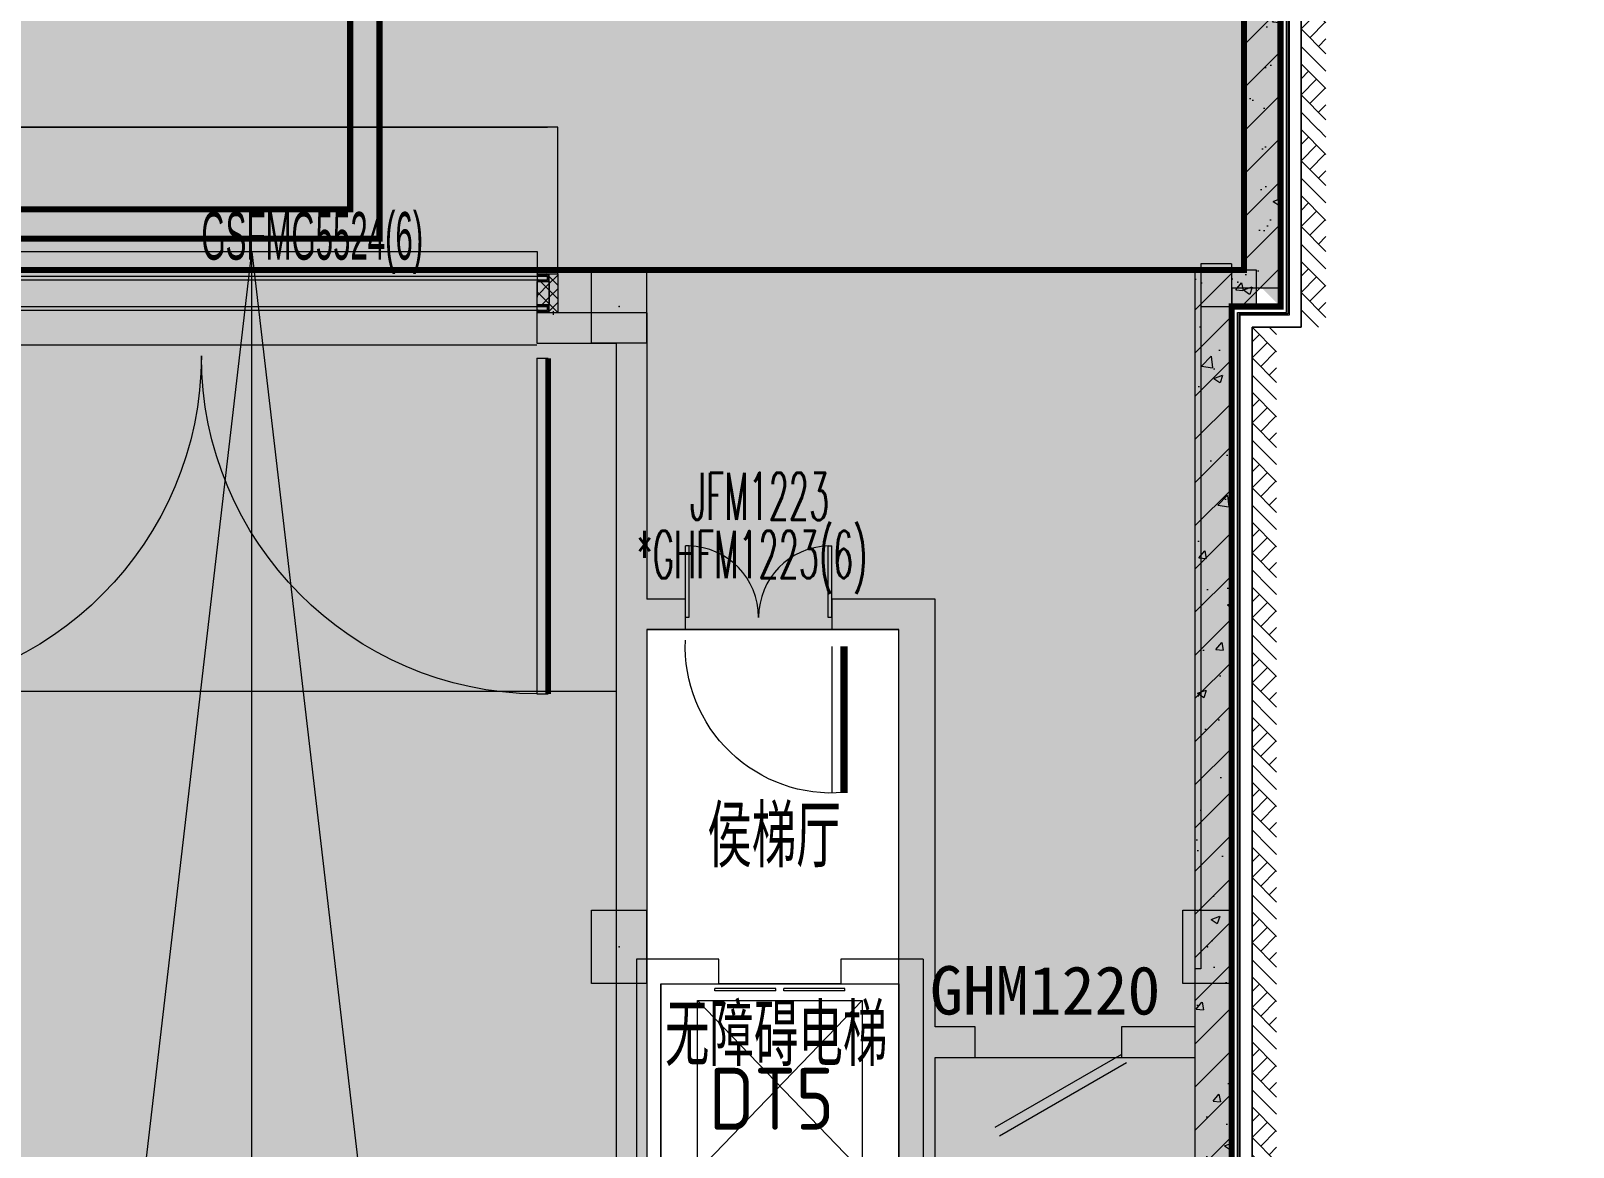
# Model space of a CAD drawing. Extents: x -264757 to 86229, y 4049843 to 4347093.
# Drawn here: x -31994 to -19357, y 4168074 to 4177216 of the extents above; entities that cross this region are included whole.
import ezdxf
from ezdxf.enums import TextEntityAlignment as Align

# ---------------------------------------------------------------- set-up
doc = ezdxf.new("R2010")
doc.units = 0
doc.header["$LTSCALE"] = 1000
doc.header["$MEASUREMENT"] = 0
doc.linetypes.add('DASH', pattern=[0.35, 0.25, -0.1])
doc.layers.add('AX-01DK-PB01$0$AX-03CK-02-PB01$0$AX-03CK-02-PB01$0$PUB_HATCH', color=8, linetype='Continuous')
for name, color, linetype, plot in [('AX-01DK-PB01$0$AX-03CK-02-PB01$0$AX-03CK-02-PB01$0$WINDOW_TEXT', 8, 'Continuous', False), ('AX-01DK-PB01$0$AX-03CK-02-PB01$0$AX-03CK-02-PB01$0$人防$0$WINDOW_TEXT', 8, 'Continuous', False), ('AX-01DK-PB01$0$AX-03CK-02-PB01$0$人防$0$人防$0$WINDOW_TEXT', 8, 'Continuous', False)]:
    doc.layers.add(name, color=color, linetype=linetype, plot=plot)
doc.layers.add('无关图层', color=8, linetype='Continuous', lineweight=0)
doc.layers.add('车位归属楼栋范围线', color=7, linetype='Continuous', true_color=0x19e6c7)
doc.styles.add('AX-01DK-PB01$0$AX-01DK-PB01$0$AX-01DK-PB01$0$AX-001DK-01-PB01-02$0$Standard', font='gbenor.shx', dxfattribs={"bigfont": 'gbcbig.shx'})
doc.styles.add('AX-01DK-PB01$0$AX-03CK-02-PB01$0$AX-03CK-02-PB01$0$_TCH_DIM_T3', font='SIMPLEX', dxfattribs={"width": 0.705882, "bigfont": 'GBCBIG'})
doc.styles.add('AX-01DK-PB01$0$AX-03CK-02-PB01$0$人防$0$人防$0$_TCH_WINDOW', font='$ GAD E', dxfattribs={"width": 0.7, "bigfont": '$ GAD C'})
doc.styles.add('AX-01DK-PB01$1$AX-001DK-01-PB01-02$0$Standard', font='gbenor.shx', dxfattribs={"bigfont": 'gbcbig.shx'})
doc.styles.get("Standard").update_dxf_attribs({"font": 'gbenor.shx', "bigfont": 'gbcbig.shx'})
doc.styles.add('宋体', font='')
doc.styles.get('宋体').set_extended_font_data('SimSun')
pattern_1 = [(45, (-345.37, -29.125), (-56.12660076, 56.12660076), []), (135, (-345.37, -29.125), (-56.12660076, -56.12660076), [])]

# ---------------------------------------------------------------- blocks, each defined once
blk = doc.blocks.new('AX-01DK-PB01-RFTC')
at = {"layer": '无关图层'}
h = blk.add_hatch(color=251, dxfattribs=at)
h.dxf.hatch_style = 1
h.paths.add_polyline_path([(19773, -61220), (19773, -62171), (18423, -62170), (18423, -70471), (12324, -70471), (12323, -62170), (7773, -62170), (7777, -120370), (8177, -120370), (8177, -120315), (14323, -119683), (14322, -126122), (25972, -126122), (25972, -124922), (26822, -124926), (26822, -122452), (33923, -122452), (33923, -124922), (34773, -124922), (34773, -126122), (41373, -126125), (41373, -124372), (41823, -124372), (41823, -122152), (41447, -122152), (41447, -120270), (48923, -120270), (48923, -123125), (49323, -123125), (49323, -124675), (51824, -124674), (51824, -124055), (54717, -124055), (54717, -125871), (56816, -125871), (56816, -116250), (55967, -116250), (55967, -111420), (63072, -111420), (63072, -103570), (62080, -103570), (62073, -94584), (64569, -94584), (64573, -65385), (66999, -65385), (67002, -52470), (67402, -52470), (67397, -31965), (65807, -31965), (65807, -26418), (68456, -26418), (68457, -17070), (67422, -17070), (67422, -13843), (60301, -13843), (60302, -3770), (55750, -3770), (55750, -12070), (49652, -12070), (49649, -9275), (45355, -9275), (45349, -3821), (40751, -3820), (40750, -12070), (34663, -12070), (34649, -3820), (25757, -3820), (25757, -12071), (19650, -12071), (19650, -3820), (10752, -3820), (10751, -12072), (4662, -12071), (4661, -3769), (4150, -3770), (100, -3769), (100, -23171), (-701, -23171), (-701, -29550), (100, -29550), (11250, -29550), (11250, -32020), (12100, -32020), (12100, -32970), (10750, -32970), (10754, -41272), (4647, -41271), (4650, -32970), (1953, -32970), (1953, -34670), (100, -34670), (100, -57801), (9743, -57801), (9743, -57272), (13567, -57272), (13567, -56751), (15417, -56751), (15416, -58750), (18923, -58750), (18923, -61220)])
h.paths.add_polyline_path([(41812, -58753), (48919, -58753), (48919, -61220), (49773, -61220), (49773, -62170), (48419, -62173), (48426, -70475), (42319, -70475), (42324, -67872), (39323, -67876), (39323, -62423), (41812, -62423)], flags=16)
h.paths.add_polyline_path([(33923, -58751), (33923, -61220), (34773, -61220), (34773, -62170), (33423, -62171), (33430, -70475), (27323, -70475), (27323, -62171), (26373, -62170), (26373, -60670), (26815, -60670), (26823, -58751), (31623, -58751), (31623, -58751)], flags=16)
h.paths.add_polyline_path([(40754, -41272), (34647, -41271), (34650, -32970), (33700, -32970), (33700, -31470), (34142, -31470), (34150, -29551), (38951, -29551), (38950, -29550), (41250, -29550), (41250, -32020), (42100, -32020), (42100, -32970), (40750, -32970)], flags=16)
h.paths.add_polyline_path([(49647, -41270), (49655, -38470), (45349, -38475), (45349, -33220), (49142, -33220), (49142, -29550), (56249, -29550), (56250, -32020), (57100, -32020), (57100, -32970), (55749, -32970), (55754, -41271)], flags=16)
h.paths.add_polyline_path([(25764, -41272), (19657, -41271), (19657, -32970), (19150, -32970), (19150, -29550), (26257, -29550), (26250, -32020), (27100, -32020), (27100, -32970), (25757, -32970)], flags=16)
h.paths.add_polyline_path([(41812, -87950), (48919, -87950), (48919, -90420), (49773, -90420), (49773, -91370), (48419, -91370), (48428, -99684), (41519, -99659), (41519, -97070), (39326, -97074), (39319, -91620), (41822, -91620)], flags=16)
h.paths.add_polyline_path([(33925, -87950), (33923, -90420), (34773, -90420), (34773, -91370), (33425, -91370), (33428, -99683), (26519, -99658), (26523, -95371), (27330, -95371), (27324, -91371), (26373, -91370), (26373, -89870), (26823, -89870), (26823, -87951), (31623, -87951), (31623, -87951)], flags=16)
h.paths.add_polyline_path([(18923, -87950), (18922, -90419), (19772, -90419), (19772, -91369), (18420, -91369), (18427, -99677), (11523, -99666), (11523, -95370), (12323, -95370), (12323, -91370), (10974, -91370), (10974, -90420), (11823, -90420), (11823, -87950)], flags=16)
h.paths.add_polyline_path([(62209, -60116), (64273, -60116), (64273, -55267), (62209, -55267)], flags=16)
h.paths.add_polyline_path([(59799, -89432), (61752, -89432), (61752, -84521), (59799, -84521)], flags=16)
blk.add_lwpolyline([(68457, -17070), (68456, -26418), (65807, -26418), (65807, -31965), (67397, -31965), (67402, -52470), (67002, -52470), (66999, -65385), (64573, -65385), (64569, -94584)], dxfattribs=at)
blk.add_lwpolyline([(62209, -60116), (64273, -60116), (64273, -55267), (62209, -55267)], close=True, dxfattribs=at)
blk = doc.blocks.new('AX-01DK-PB01-DT$0$$DORLIB2D$00000127')
at = {"layer": '无关图层'}
for points in [[(-0.533, 0.795), (-0.533, 0.69)], [(-0.033, 0.795), (-0.533, 0.795)], [(-0.033, 0.795), (-0.033, 0.69)], [(0.533, 0.795), (0.033, 0.795)], [(0.033, 0.795), (0.033, 0.69)], [(0.533, 0.795), (0.533, 0.69)], [(-0.033, 0.69), (-0.533, 0.69)], [(0.533, 0.69), (0.033, 0.69)], [(0.5, 0.5), (-0.5, 0.5)]]:
    blk.add_lwpolyline(points, dxfattribs=at)
blk = doc.blocks.new('AX-01DK-PB01-DT$0$sdfsdfgdgdgh')
at = {"layer": '无关图层'}
for p, q in [((413949, 4407651), (413274, 4407651)), ((413274, 4407651), (413274, 4405301)), ((413949, 4407451), (413949, 4407651)), ((415624, 4407651), (414949, 4407651)), ((414949, 4407651), (414949, 4407451)), ((415624, 4407651), (415624, 4405301)), ((413474, 4407451), (413949, 4407451)), ((413474, 4407451), (413474, 4405501)), ((414949, 4407451), (415424, 4407451)), ((415424, 4407451), (415424, 4405501)), ((413774, 4405914), (413774, 4407314)), ((413774, 4407314), (415124, 4407314)), ((413774, 4405914), (415124, 4407314)), ((413774, 4407314), (415124, 4405914)), ((415124, 4407314), (415124, 4405914)), ((415124, 4405914), (413774, 4405914)), ((413962, 4405639), (413962, 4405776)), ((413962, 4405776), (414937, 4405776)), ((414937, 4405776), (414937, 4405639)), ((414937, 4405639), (413962, 4405639)), ((413474, 4405501), (415424, 4405501)), ((413274, 4405301), (415624, 4405301))]:
    blk.add_line(p, q, dxfattribs=at)
blk.add_lwpolyline([(413474, 4405501), (413474, 4407451), (415424, 4407451), (415424, 4405501)], close=True, dxfattribs=at)
at = {"layer": '无关图层', "xscale": 1000, "yscale": -200, "zscale": 200}
blk.add_blockref('AX-01DK-PB01-DT$0$$DORLIB2D$00000127', (414449, 4407551), dxfattribs=at)
blk = doc.blocks.new('AX-01DK-PB01$1$$LinePat$素土夯实')
at = {"layer": '无关图层'}
for p, q in [((0, -210), (210, 0)), ((120, -300), (420, 0)), ((420, 0), (608, -188)), ((495, -300), (795, 0)), ((615, 0), (705, -90)), ((315, -105), (502, -293)), ((210, -210), (300, -300)), ((705, -300), (795, -210))]:
    blk.add_line(p, q, dxfattribs=at)
blk = doc.blocks.new('ghdffg44')
at = {"layer": '无关图层'}
h = blk.add_hatch(dxfattribs=at)
h.set_pattern_fill('ANSI37', color=256, scale=50)
h.set_pattern_definition(pattern_1)
h.paths.add_polyline_path([(18259341, 53553200), (18259241, 53553200), (18259241, 53552890), (18259341, 53552890), (18259341, 53552885), (18259171, 53552885), (18259171, 53553205), (18259341, 53553205)])
h = blk.add_hatch(dxfattribs=at)
h.set_pattern_fill('ANSI37', color=256, scale=50)
h.set_pattern_definition(pattern_1)
h.paths.add_polyline_path([(18259241, 53553140), (18259341, 53553140), (18259341, 53552950), (18259241, 53552950)])
for p, q in [((18259206, 53553223), (18259206, 53553193)), ((18259171, 53552885), (18259171, 53551685)), ((18259171, 53551685), (18264926, 53551685))]:
    blk.add_line(p, q, dxfattribs=at)
for points in [[(18259341, 53553200), (18259241, 53553200), (18259241, 53552890), (18259341, 53552890), (18259341, 53552885), (18259171, 53552885), (18259171, 53553205), (18259341, 53553205)], [(18259331, 53553150), (18259336, 53553150), (18259336, 53553145), (18259246, 53553145), (18259246, 53553195), (18259336, 53553195), (18259336, 53553190), (18259331, 53553190), (18259331, 53553185), (18259341, 53553185), (18259341, 53553200), (18259241, 53553200), (18259241, 53553140), (18259341, 53553140), (18259341, 53553155), (18259331, 53553155)], [(18259241, 53553140), (18259341, 53553140), (18259341, 53552950), (18259241, 53552950)], [(18259331, 53552900), (18259336, 53552900), (18259336, 53552895), (18259246, 53552895), (18259246, 53552945), (18259336, 53552945), (18259336, 53552940), (18259331, 53552940), (18259331, 53552935), (18259341, 53552935), (18259341, 53552950), (18259241, 53552950), (18259241, 53552890), (18259341, 53552890), (18259341, 53552905), (18259331, 53552905)]]:
    blk.add_lwpolyline(points, close=True, dxfattribs=at)
for points in [[(18259256, 53553185), (18259256, 53553155)], [(18259256, 53552935), (18259256, 53552905)]]:
    blk.add_lwpolyline(points, dxfattribs=at)
blk = doc.blocks.new('*U130')
at = {"layer": '无关图层'}
for p, q in [((20, 5335), (20, -335)), ((50, 5335), (50, -335)), ((270, 5335), (270, -335)), ((300, 5335), (300, -335))]:
    blk.add_line(p, q, dxfattribs=at)
at = {"layer": '无关图层', "xscale": -1, "rotation": 90}
blk.add_blockref('ghdffg44', (53553205, 18264591), dxfattribs=at)
at = {"layer": '无关图层', "rotation": 90}
blk.add_blockref('ghdffg44', (53553205, -18259591), dxfattribs=at)
at = {"layer": '无关图层'}
blk.add_attdef('卷帘名称', text='', height=350, rotation=90, dxfattribs=at).set_placement((759, 2500), align=Align.CENTER)
blk = doc.blocks.new('*U159')
at = {"layer": '无关图层', "rotation": 90}
blk.add_blockref('*U130', (-28097, 4174907), dxfattribs=at)
blk = doc.blocks.new('SX-CK-PB001-WNC$1$20211103.13313578')
at = {"layer": '无关图层'}
h = blk.add_hatch(color=256, dxfattribs=at)
h.dxf.hatch_style = 1
h.paths.add_polyline_path([(0, 600), (450, 600), (450, 0), (0, 0)])
blk.add_lwpolyline([(0, 600), (450, 600), (450, 0), (0, 0)], close=True, dxfattribs=at)
blk.add_point((225, 300), dxfattribs=at)
blk = doc.blocks.new('SX-CK-PB001-WNC$1$20211103.13313888')
at = {"layer": '无关图层'}
h = blk.add_hatch(color=256, dxfattribs=at)
h.dxf.hatch_style = 1
h.paths.add_polyline_path([(0, 600), (400, 600), (400, 0), (0, 0)])
blk.add_lwpolyline([(0, 600), (400, 600), (400, 0), (0, 0)], close=True, dxfattribs=at)
blk.add_point((200, 300), dxfattribs=at)
blk = doc.blocks.new('AX-01DK-PB01$0$AX-03CK-02-PB01$0$AX-03CK-02-PB01$0$人防$0$$DorLib2D$00000181')
at = {"layer": '无关图层'}
for p, q in [((-0.533, 0.141), (0.333, 0.641)), ((-0.5, 0.083), (0.366, 0.583))]:
    blk.add_line(p, q, dxfattribs=at)
blk = doc.blocks.new('AX-01DK-PB01$0$AX-03CK-02-PB01$0$人防$0$人防$0$$U_DORLIB2D$00000002')
at = {"layer": '无关图层'}
for p, q in [((-0.5, 0.545), (-0.5167, 0.545)), ((-0.5, 0.045), (-0.5, 0.545)), ((0.5, 0.045), (0.5, 0.545)), ((0.5, 0.545), (0.5167, 0.545)), ((-0.5, 0.045), (-0.5167, 0.045)), ((-0.5, 0.025), (0.5, 0.025)), ((0.5, 0.045), (0.5167, 0.045))]:
    blk.add_line(p, q, dxfattribs=at)
at = {"layer": '无关图层', "const_width": 0.00833}
for points in [[(-0.5167, 0.045), (-0.5167, 0.545)], [(0.5167, 0.045), (0.5167, 0.545)]]:
    blk.add_lwpolyline(points, dxfattribs=at)
at = {"layer": '无关图层'}
for centre, start, end in [((-0.5042, 0.0408), 0.0945, 89.5248), ((0.5042, 0.0408), 90.4752, 179.9055)]:
    blk.add_arc(centre, 0.5042, start, end, dxfattribs=at)
blk = doc.blocks.new('AX-01DK-PB01$0$AX-03CK-02-PB01$0$AX-03CK-02-PB01$0$$U_DORLIB2D$00000009')
at = {"layer": '无关图层'}
blk.add_line((0.5, 0.219), (0.5, 1.213), dxfattribs=at)
at = {"layer": '无关图层', "const_width": 0.05}
blk.add_lwpolyline([(0.583, 0.219), (0.583, 1.219)], dxfattribs=at)
at = {"layer": '无关图层'}
blk.add_arc((0.5, 0.219), 1.001, 85.224, 182.3859, dxfattribs=at)
blk = doc.blocks.new('AX-01DK-PB01$0$AX-001DK-01-PB01-02$0$$DorLib2D$00000002')
at = {"layer": '无关图层'}
for p, q in [((-0.5, 0), (-0.5, 0.4875)), ((-0.475, 0.4875), (-0.5, 0.4875)), ((-0.475, 0), (-0.475, 0.4875)), ((0.475, 0), (0.475, 0.4875)), ((0.475, 0.4875), (0.5, 0.4875)), ((0.5, 0), (0.5, 0.4875)), ((-0.5, 0), (-0.475, 0)), ((0.5, 0), (0.475, 0))]:
    blk.add_line(p, q, dxfattribs=at)
at = {"layer": '无关图层', "lineweight": 13}
for centre, start, end in [((-0.4875, 0), 0, 88.53072), ((0.4875, 0), 91.46928, 180)]:
    blk.add_arc(centre, 0.4875, start, end, dxfattribs=at)

msp = doc.modelspace()

# ---------------------------------------------------------------- hatches: boundary and pattern name
at = {"layer": 'AX-01DK-PB01$0$AX-03CK-02-PB01$0$AX-03CK-02-PB01$0$PUB_HATCH'}
for points in [[(-22407.4, 4175308.4), (-22407.4, 4169533), (-22157.4, 4169533), (-22157.4, 4175308.4)], [(-26947.4, 4174907.2), (-27847.4, 4174907.3), (-27847.4, 4174657.3), (-27197.4, 4174657.2)], [(-26947.4, 4174907.2), (-27197.4, 4174657.2), (-27197.4, 4172437.6), (-27030.7, 4172437.6), (-26947.4, 4172562.6)], [(-26947.4, 4172312.6), (-26631.2, 4172312.6), (-26631.2, 4172562.6), (-26947.4, 4172562.6), (-27030.7, 4172437.6)], [(-24583.7, 4172562.3), (-25431.2, 4172562.4), (-25431.2, 4172312.4), (-24883.7, 4172312.4)], [(-24683.6, 4168933.3), (-24583.6, 4169058.3), (-24583.7, 4172562.3), (-24883.7, 4172312.4), (-24883.6, 4168933.3)], [(-27030.7, 4172437.6), (-27197.4, 4172437.6), (-27197.4, 4167463), (-27072.4, 4167379.7), (-26947.4, 4167463), (-26947.4, 4172312.6)], [(-22157.4, 4169533), (-22457.4, 4169533), (-22457.4, 4169058), (-22357.4, 4168933), (-22157.4, 4168933)], [(-24583.6, 4168808.3), (-24257.4, 4168808.2), (-24257.4, 4169058.2), (-24583.6, 4169058.3), (-24683.6, 4168933.3)], [(-22457.4, 4169058), (-23057.4, 4169058.1), (-23057.4, 4168808.1), (-22457.4, 4168808), (-22357.4, 4168933)], [(-24783.6, 4167337.8), (-24583.6, 4167337.8), (-24583.6, 4168808.3), (-24683.6, 4168933.3), (-24883.6, 4168933.3), (-24883.6, 4167462.8)], [(-22357.4, 4168933), (-22457.4, 4168808), (-22457.4, 4165408), (-22357.4, 4165283), (-22157.4, 4165283), (-22157.4, 4168933)]]:
    msp.add_hatch(color=256, dxfattribs=at).paths.add_polyline_path(points)
at = {"layer": '无关图层'}
for points in [[(-22055.5, 4195663.1), (-22055.5, 4175258), (-21755.5, 4174958), (-21755.5, 4195663.1)], [(-22407.4, 4174958), (-21954.6, 4174958), (-21954.6, 4175258), (-22407.4, 4175258)], [(-21754.6, 4174958), (-21754.6, 4174958), (-21754.6, 4175258), (-21754.6, 4175258)]]:
    msp.add_hatch(color=256, dxfattribs=at).paths.add_polyline_path(points)
h = msp.add_hatch(dxfattribs=at)
h.set_pattern_fill('钢筋混凝土', color=256, scale=100)
h.set_pattern_definition([(45, (-4e-05, 0.0001), (-176.776695, 176.776695), []), (50, (-4e-05, 0.0001), (717.26018, -62.752135), [75, -825]), (355, (-4e-05, 0.0001), (-138.75133, 752.19213), [60, -660]), (100.4514, (59.8, -5.2), (578.50938, 689.43954), [63.74019, -701.14211]), (46.1842, (-4e-05, 200), (1067.24105, -165.51901), [112.5, -1237.5]), (96.6356, (88.9, 186.2), (934.6627, 974.11787), [95.6103, -1051.713]), (351.1842, (-4e-05, 200), (934.66195, 974.1186), [90, -990]), (21, (100, 150), (596.90705, -402.61889), [75, -825]), (326, (100, 150), (243.31533, 725.15005), [60, -660]), (71.4514, (149.74, 116.45), (840.22263, 322.5305), [63.74019, -701.14211]), (37.5, (-4e-05, 0.0001), (12.159855, 332.893854), [0, -652, 0, -670, 0, -662.5]), (7.5, (-4e-05, 0.0001), (263.069537, 394.411712), [0, -382, 0, -637, 0, -252.5]), (327.5, (-223, 0.0001), (533.822436, -22.554872), [0, -250, 0, -780, 0, -1035]), (317.5, (-323, 0.0001), (583.18617, 100.10498), [0, -325, 0, -518, 0, -735])])
h.paths.add_polyline_path([(-22054.6, 4182113.1), (-21754.6, 4182113.1), (-21754.6, 4174958), (-22154.6, 4174958), (-22154.6, 4166608), (-22454.6, 4166608), (-22454.6, 4175258), (-22054.6, 4175258)])

# ---------------------------------------------------------------- linework, layer by layer
for p, q in [((-22055.5, 4195663.1), (-22055.5, 4175258)), ((-21755.5, 4195663.1), (-21755.5, 4174958)), ((-21705, 4174908), (-21704.9, 4195408)), ((-21694.9, 4195398), (-21695, 4174898)), ((-21684.9, 4195388), (-21685, 4174888)), ((-21585, 4174788), (-21584.9, 4195288)), ((-21584.9, 4195288), (-21585, 4174788)), ((-33347.6, 4175408), (-27846.6, 4175408)), ((-32932.9, 4151808), (-30182.9, 4175406.7)), ((-30182.9, 4151808), (-30182.9, 4175406.7, 0)), ((-30182.9, 4175406.7), (-27432.9, 4151808)), ((-27846.6, 4175408), (-27848.6, 4174658)), ((-22407.4, 4175308.4), (-22407.4, 4169533)), ((-22157.4, 4175308.4), (-22407.4, 4175308.4)), ((-22407.4, 4175258), (-21954.6, 4175258)), ((-22407.4, 4175258), (-22407.4, 4174958)), ((-22157.4, 4175308.4), (-22157.4, 4169533)), ((-21954.6, 4175258), (-21954.6, 4174958)), ((-21754.6, 4175258), (-21754.6, 4175258)), ((-21754.6, 4175258), (-21754.6, 4174958)), ((-21754.6, 4175258), (-21754.6, 4174958)), ((-26947.4, 4174907.2), (-27847.4, 4174907.3)), ((-27847.4, 4174907.3), (-27847.4, 4174657.3)), ((-26947.4, 4174907.2), (-26947.4, 4172562.6)), ((-22407.4, 4174958), (-21954.6, 4174958)), ((-22107.7, 4162138.7), (-22107.8, 4174908)), ((-22107.8, 4174908), (-21705, 4174908)), ((-21695, 4174898), (-22097.8, 4174898)), ((-22097.8, 4174898), (-22097.7, 4162128.7)), ((-21685, 4174888), (-22087.8, 4174888)), ((-22087.8, 4174888), (-22087.7, 4162118.7)), ((-21754.6, 4174958), (-21754.6, 4174958)), ((-21987.7, 4162018.7), (-21987.8, 4174788)), ((-21987.8, 4174788), (-21585, 4174788)), ((-21585, 4174788), (-21987.8, 4174788)), ((-21987.8, 4174788), (-21987.7, 4162018.7)), ((-27848.6, 4174658), (-27197.6, 4174658.2)), ((-27847.4, 4174657.3), (-27197.4, 4174657.2)), ((-27197.6, 4174658.2), (-27197.6, 4167464)), ((-27197.4, 4174657.2), (-27197.4, 4172437.6)), ((-26631.2, 4172562.6), (-26947.4, 4172562.6)), ((-26631.2, 4172312.6), (-26631.2, 4172562.6)), ((-24583.7, 4172562.3), (-25431.2, 4172562.4)), ((-25431.2, 4172562.4), (-25431.2, 4172312.4)), ((-24583.6, 4169058.3), (-24583.7, 4172562.3)), ((-27197.4, 4172437.6), (-27197.4, 4167463)), ((-26947.4, 4172312.6), (-26631.2, 4172312.6)), ((-26947.4, 4172312.6), (-26947.4, 4167463)), ((-26631.2, 4172312.6), (-25431.2, 4172312.4)), ((-25431.2, 4172312.4), (-24883.7, 4172312.4)), ((-24883.6, 4168933.3), (-24883.7, 4172312.4)), ((-33997.6, 4171808), (-27197.6, 4171808)), ((-22407.4, 4169533), (-22457.4, 4169533)), ((-22457.4, 4169533), (-22457.4, 4169058)), ((-22157.4, 4169533), (-22157.4, 4168933)), ((-24257.4, 4169058.2), (-24583.6, 4169058.3)), ((-24257.4, 4168808.2), (-24257.4, 4169058.2)), ((-22457.4, 4169058), (-23057.4, 4169058.1)), ((-23057.4, 4169058.1), (-23057.4, 4168808.1)), ((-24883.6, 4167462.8), (-24883.6, 4168933.3)), ((-22157.4, 4168933), (-22157.4, 4165283)), ((-24583.6, 4168808.3), (-24257.4, 4168808.2)), ((-24583.6, 4167337.8), (-24583.6, 4168808.3)), ((-24257.4, 4168808.2), (-23057.4, 4168808.1)), ((-23057.4, 4168808.1), (-22457.4, 4168808)), ((-22457.4, 4168808), (-22457.4, 4165408))]:
    msp.add_line(p, q, dxfattribs=at)
msp.add_lwpolyline([(-22054.6, 4182113.1), (-21754.6, 4182113.1), (-21754.6, 4174958), (-22154.6, 4174958), (-22154.6, 4166608), (-22454.6, 4166608), (-22454.6, 4175258), (-22054.6, 4175258)], close=True, dxfattribs=at)
msp.add_point((-22104.6, 4175158), dxfattribs=at)
at = {"layer": '车位归属楼栋范围线', "linetype": 'DASH', "ltscale": 5, "const_width": 50}
for points in [[(-89059.6, 4221559.2), (-89059.6, 4170077), (-79712.9, 4170077), (-79712.9, 4170377.6), (-73439.8, 4170377.6), (-73439.8, 4169128), (-33779.6, 4169128.3), (-33779.6, 4175753.5), (-29378.4, 4175753.5), (-29378.4, 4186909.9), (-33152.6, 4186909.9), (-33152.6, 4194358), (-31806.4, 4194358), (-31806.4, 4195803.4), (-32656.4, 4195803.4), (-32656.4, 4204358), (-28828.7, 4204358), (-28828.7, 4215897.7)], [(-33283.3, 4146883.7), (-33283.3, 4175514.4), (-29137.4, 4175514.4), (-29137.4, 4186656.6), (-44355, 4186656.6), (-44355, 4191625.1), (-47611.1, 4191625.1), (-47611.1, 4186680.1), (-55404.2, 4186680.1), (-55404.2, 4191908), (-58670.9, 4191908), (-58670.9, 4186858), (-70304.1, 4186858), (-70303.6, 4191907.5), (-77719.4, 4191908.3), (-77719.4, 4186558.3), (-88759.6, 4186558.3), (-88759.6, 4169777), (-77533.6, 4169777), (-77534.3, 4165409), (-76833.6, 4165408), (-76833.1, 4158725), (-81133.4, 4158725), (-81133.4, 4140728.4)]]:
    msp.add_lwpolyline(points, dxfattribs=at)
at = {"layer": '车位归属楼栋范围线', "linetype": 'DASH', "ltscale": 5}
for points in [[(-5783.1, 4166608, 50, 50, 0), (-13783.1, 4166608, 50, 50, 0), (-13783.1, 4165408, 50, 50, 0), (-15783.3, 4165408, 50, 50, 0), (-15783.3, 4167788, 50, 50, 0), (-18783.5, 4167788, 50, 50, 0), (-18783.3, 4165408, 50, 50, 0), (-21033.1, 4165408, 50, 50, 0), (-21033.1, 4166658, 50, 50, 0), (-22154.6, 4166658, 50, 50, 0), (-22154.6, 4174958, 50, 50, 0), (-21754.6, 4174958, 50, 50, 0), (-21756.6, 4181009.6, 50, 50, 0), (-28841, 4181007.8, 50, 50, 0), (-28841.2, 4186832.9, 50, 50, 0), (-44194.6, 4186833, 50, 50, 0)], [(-34479.6, 4175258, 50, 50, 0), (-22054.6, 4175258, 50, 50, 0), (-22055.6, 4182113.1, 0, 0, 0)]]:
    msp.add_lwpolyline(points, format="xyseb", dxfattribs=at)

# ---------------------------------------------------------------- block references
at = {"layer": '无关图层'}
for name, p in [('AX-01DK-PB01-RFTC', (-89156.8, 4227579.4)), ('SX-CK-PB001-WNC$1$20211103.13313578', (-27399.6, 4174658)), ('SX-CK-PB001-WNC$1$20211103.13313578', (-27399.6, 4169413)), ('SX-CK-PB001-WNC$1$20211103.13313888', (-22554.6, 4169413))]:
    msp.add_blockref(name, p, dxfattribs=at)
for name, p, xscale, yscale, zscale, rotation in [('AX-01DK-PB01$1$$LinePat$素土夯实', (-21585, 4176945.9), 0.6785832505767205, 0.6666666666666666, 0.6666666666666666, 89.99995989218672), ('AX-01DK-PB01$1$$LinePat$素土夯实', (-21585, 4176406.4), 0.6785832505767205, 0.6666666666666666, 0.6666666666666666, 89.99995989218672), ('AX-01DK-PB01$1$$LinePat$素土夯实', (-21585, 4175867), 0.6785832505767205, 0.6666666666666666, 0.6666666666666666, 89.99995989218672), ('AX-01DK-PB01$1$$LinePat$素土夯实', (-21585, 4175327.5), 0.6785832505767205, 0.6666666666666666, 0.6666666666666666, 89.99995989218672), ('AX-01DK-PB01$1$$LinePat$素土夯实', (-21585, 4174788), 0.6785832505767205, 0.6666666666666666, 0.6666666666666666, 89.99995989218672), ('AX-01DK-PB01$1$$LinePat$素土夯实', (-21987.8, 4174256), 0.669254229315777, 0.6666666666666666, 0.6666666666666666, 90.00006438924768), ('AX-01DK-PB01$1$$LinePat$素土夯实', (-21987.8, 4173723.9), 0.669254229315777, 0.6666666666666666, 0.6666666666666666, 90.00006438924768), ('AX-01DK-PB01$1$$LinePat$素土夯实', (-21987.8, 4173191.8), 0.669254229315777, 0.6666666666666666, 0.6666666666666666, 90.00006438924768), ('AX-01DK-PB01$1$$LinePat$素土夯实', (-21987.8, 4172659.8), 0.669254229315777, 0.6666666666666666, 0.6666666666666666, 90.00006438924768), ('AX-01DK-PB01$0$AX-001DK-01-PB01-02$0$$DorLib2D$00000002', (-26031.2, 4172412.5), 1200, 1200, 100, 359.994002993622), ('AX-01DK-PB01$1$$LinePat$素土夯实', (-21987.8, 4172127.7), 0.669254229315777, 0.6666666666666666, 0.6666666666666666, 90.00006438924768), ('AX-01DK-PB01$1$$LinePat$素土夯实', (-21987.8, 4171595.7), 0.669254229315777, 0.6666666666666666, 0.6666666666666666, 90.00006438924768), ('AX-01DK-PB01$1$$LinePat$素土夯实', (-21987.8, 4171063.6), 0.669254229315777, 0.6666666666666666, 0.6666666666666666, 90.00006438924768), ('AX-01DK-PB01$1$$LinePat$素土夯实', (-21987.8, 4170531.6), 0.669254229315777, 0.6666666666666666, 0.6666666666666666, 90.00006438924768), ('AX-01DK-PB01$1$$LinePat$素土夯实', (-21987.7, 4169999.5), 0.669254229315777, 0.6666666666666666, 0.6666666666666666, 90.00006438924768), ('AX-01DK-PB01$1$$LinePat$素土夯实', (-21987.7, 4169467.5), 0.669254229315777, 0.6666666666666666, 0.6666666666666666, 90.00006438924768), ('AX-01DK-PB01$1$$LinePat$素土夯实', (-21987.7, 4168935.4), 0.669254229315777, 0.6666666666666666, 0.6666666666666666, 90.00006438924768), ('AX-01DK-PB01$1$$LinePat$素土夯实', (-21987.7, 4168403.3), 0.669254229315777, 0.6666666666666666, 0.6666666666666666, 90.00006438924768), ('AX-01DK-PB01$1$$LinePat$素土夯实', (-21987.7, 4167871.3), 0.669254229315777, 0.6666666666666666, 0.6666666666666666, 90.00006438924768)]:
    msp.add_blockref(name, p, dxfattribs=dict(at, xscale=xscale, yscale=yscale, zscale=zscale, rotation=rotation))
ref = msp.add_blockref('AX-01DK-PB01$0$AX-03CK-02-PB01$0$人防$0$人防$0$$U_DORLIB2D$00000002', (-30597.4, 4174782.6), dxfattribs=dict(at, xscale=5500, yscale=-5500, zscale=250, rotation=359.9934994618114))
ref.add_attrib('A', 'GSFMG5524(6)', (-30597.4, 4175341.9), dxfattribs={"layer": 'AX-01DK-PB01$0$AX-03CK-02-PB01$0$人防$0$人防$0$WINDOW_TEXT', "height": 390, "rotation": 359.9935, "style": 'AX-01DK-PB01$0$AX-03CK-02-PB01$0$人防$0$人防$0$_TCH_WINDOW', "width": 0.49})
ref = msp.add_blockref('AX-01DK-PB01$0$AX-03CK-02-PB01$0$AX-03CK-02-PB01$0$$U_DORLIB2D$00000009', (-26031.2, 4172437.5), dxfattribs=dict(at, xscale=1200, yscale=-1200, zscale=250, rotation=359.9934994618216))
ref.add_attrib('A', '*GHFM1223(6)', (-27031.4, 4172733.1), dxfattribs={"layer": 'AX-01DK-PB01$0$AX-03CK-02-PB01$0$AX-03CK-02-PB01$0$WINDOW_TEXT', "height": 386.75, "rotation": 359.9935, "style": 'AX-01DK-PB01$0$AX-03CK-02-PB01$0$AX-03CK-02-PB01$0$_TCH_DIM_T3', "width": 0.49827})
at = {"layer": '无关图层', "rotation": 6.645948168518879e-05}
msp.add_blockref('AX-01DK-PB01-DT$0$sdfsdfgdgdgh', (-440300.7, -238039.7), dxfattribs=at)
at = {"layer": '无关图层'}
ref = msp.add_blockref('AX-01DK-PB01$0$AX-03CK-02-PB01$0$AX-03CK-02-PB01$0$人防$0$$DorLib2D$00000181', (-23657.4, 4168933.2), dxfattribs=dict(at, xscale=-1200, yscale=-1200, zscale=250, rotation=359.9934994618001))
ref.add_attrib('A', 'GHM1220', (-24627.6, 4169159.6), dxfattribs={"layer": 'AX-01DK-PB01$0$AX-03CK-02-PB01$0$AX-03CK-02-PB01$0$人防$0$WINDOW_TEXT', "height": 396.52, "rotation": 359.9935, "style": '宋体'})
at = {"layer": '车位归属楼栋范围线'}
msp.add_blockref('*U159', (0, 0), dxfattribs=at)

# ---------------------------------------------------------------- texts
at = {"layer": '无关图层', "style": 'AX-01DK-PB01$0$AX-03CK-02-PB01$0$AX-03CK-02-PB01$0$_TCH_DIM_T3', "width": 0.49827}
msp.add_text('JFM1223', height=386.75, rotation=359.9935, dxfattribs=at).set_placement((-26593.3, 4173209.8))
at = {"layer": '无关图层'}
for s, style, p in [('侯梯厅', 'AX-01DK-PB01$0$AX-01DK-PB01$0$AX-01DK-PB01$0$AX-001DK-01-PB01-02$0$Standard', (-26452.4, 4170364.4)), ('无障碍电梯', 'AX-01DK-PB01$1$AX-001DK-01-PB01-02$0$Standard', (-26799.2, 4168737.1)), ('DT5', 'AX-01DK-PB01$1$AX-001DK-01-PB01-02$0$Standard', (-26438.6, 4168216.7))]:
    msp.add_text(s, height=506.38, dxfattribs=dict(at, style=style)).set_placement(p)

doc.saveas('drawing.dxf')
